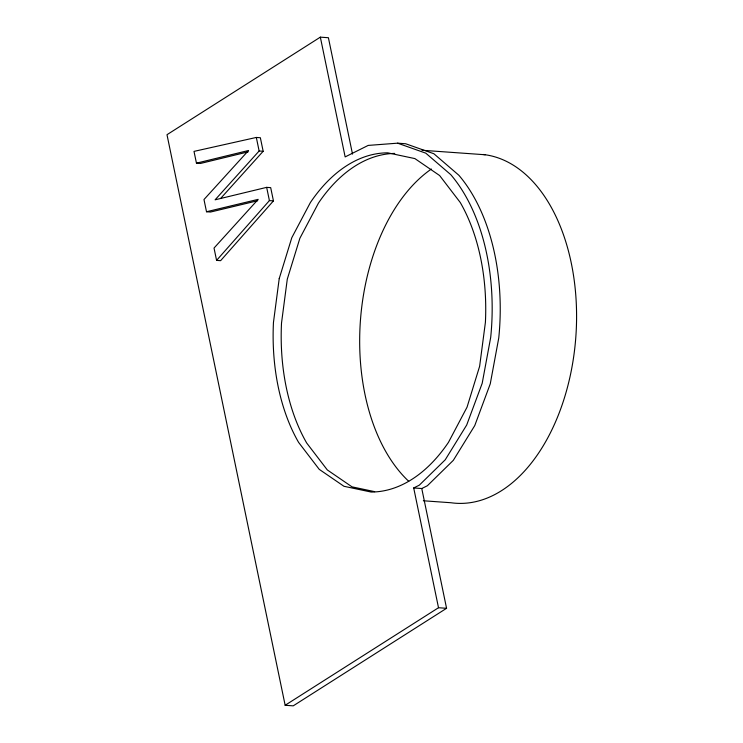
<?xml version="1.0" encoding="UTF-8"?>
<svg xmlns="http://www.w3.org/2000/svg" width="743" height="743" viewBox="0 0 743 743"><rect width="100%" height="100%" fill="white"/><g stroke="black" fill="none" stroke-linecap="round" stroke-linejoin="round"><path stroke-width="1.11" d="M196.449 163.163L248.561 150.495L203.981 199.533L206.508 211.746L258.165 199.365L214.03 248.06L216.584 260.384L269.403 200.601L273.443 200.889L270.693 187.645L266.663 187.357L215.117 199.811L259.131 150.987L263.161 151.275L260.356 137.734L256.326 137.446L194.007 151.386L196.449 163.163L200.48 163.451L248.162 151.86M273.443 200.889L220.615 260.672L216.584 260.384M220.69 198.381L263.161 151.275M352.507 154.098L328.406 37.726L320.344 37.15L166.989 134.697L285.154 705.274L293.216 705.85L446.571 608.303L421.764 488.532L413.702 487.956L438.509 607.728L285.154 705.274M413.702 487.956L419.321 485.16L445.252 459.768L466.697 425.015L482.198 383.277L490.696 337.387A178.041 109.936 -85.9 0 0 450.797 174.679L425.785 153.16L397.607 143.176L368.184 145.414L345.151 156.912L320.344 37.15M421.764 488.532L427.383 485.736L453.314 460.344L474.758 425.59L490.259 383.852L498.757 337.963A178.041 109.936 -85.9 0 0 458.868 175.255L433.847 153.727L405.669 143.752L397.607 143.176M257.7 200.731L210.538 212.034L206.508 211.746M421.913 150.253L485.263 154.767M423.343 500.773L450.992 502.742A174.939 108.014 -85.9 0 0 575.388 342.272A174.939 108.014 -85.9 0 0 483.043 154.479M438.509 607.728L446.571 608.303M374.648 491.652L352.024 486.851L327.301 469.929L306.673 442.986A167.686 103.537 -85.9 0 1 281.513 323.075L287.281 279.182L299.875 238.271L318.441 203.127A173.593 107.187 -85.9 0 1 394.709 153.42M256.326 137.446L259.131 150.987M266.663 187.357L269.403 200.601M408.724 481.297A174.939 108.014 -85.9 0 1 360.411 320.707A174.939 108.014 -85.9 0 1 431.377 169.023M279.219 278.606L273.452 322.499A167.686 103.537 -85.9 0 0 298.612 442.41L319.239 469.353L343.963 486.284L371.11 492.042A173.593 107.187 -85.9 0 0 448.484 442.317L467.041 407.183L479.634 366.271L485.402 322.369A167.686 103.537 -85.9 0 0 460.242 202.468L439.615 175.524L414.891 158.593L387.744 152.835A173.593 107.187 -85.9 0 0 310.37 202.56L291.804 237.695L279.219 278.606"/></g></svg>
